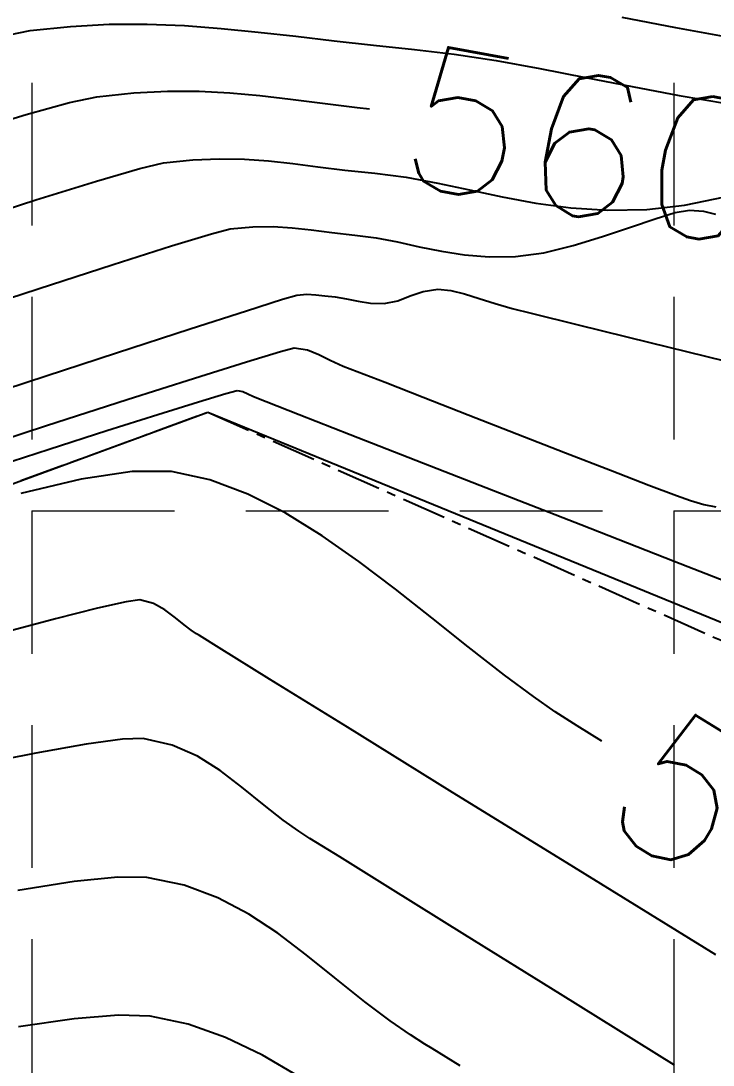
# Model space of a CAD drawing. Header units: inches. Extents: x 2547543 to 2548696, y 7125653 to 7126375.
# Drawn here: x 2548389.27 to 2548408.69, y 7125854.84 to 7125884.11 of the extents above; entities that cross this region are included whole.
import ezdxf

# ---------------------------------------------------------------- set-up
doc = ezdxf.new("R2010")
doc.units = ezdxf.units.IN
doc.header["$MEASUREMENT"] = 0
doc.linetypes.add('CENTER', pattern=[2, 1.25, -0.25, 0.25, -0.25])
doc.linetypes.add('HIDDEN', pattern=[0.375, 0.25, -0.125])
for name, color, linetype in [('CONT-MJR', 6, 'Continuous'), ('CONT-MNR', 14, 'Continuous'), ('GRID', 254, 'HIDDEN'), ('V-AREA', 6, 'Continuous'), ('V-CREEK-CNTR-E', 2, 'CENTER')]:
    doc.layers.add(name, color=color, linetype=linetype)
doc.styles.add('L80', font='simplex', dxfattribs={"height": 3.2})

msp = doc.modelspace()

# ---------------------------------------------------------------- linework, layer by layer
at = {"layer": 'CONT-MJR', "color": 35, "extrusion": (0.2094918803845625, -0.9778103865540293, 0), "elevation": -6433894.11435663}
msp.add_lwpolyline([(3984657.219972656, 560), (3984657.998349861, 560)], dxfattribs=at)
at = {"layer": 'CONT-MJR', "color": 35, "extrusion": (0.1064729681436913, -0.9943155973103673, 0), "elevation": -6814040.808529951}
msp.add_lwpolyline([(3292619.124383344, 560), (3292620.165580331, 560)], dxfattribs=at)
at = {"layer": 'CONT-MJR', "color": 35}
for points, elevation in [([(2548392.436718745, 7125882.098629783), (2548393.38682681, 7125882.147145296)], 560), ([(2548393.38682681, 7125882.147145296), (2548394.276811672, 7125882.143306026)], 560), ([(2548394.276811672, 7125882.143306026), (2548395.131720462, 7125882.097101005)], 560), ([(2548395.976600314, 7125882.018519264), (2548396.836498359, 7125881.91754984)], 560), ([(2548389.42156973, 7125881.486725656), (2548390.640335027, 7125881.824706745)], 560), ([(2548397.736461731, 7125881.804181766), (2548398.701537563, 7125881.688404075)], 560), ([(2548398.701537563, 7125881.688404075), (2548399.053472934, 7125881.652318478)], 560), ([(2548387.798405123, 7125880.994076704), (2548389.42156973, 7125881.486725656)], 560), ([(2548394.25593846, 7125873.438738456), (2548395.025376549, 7125873.671554012)], 555), ([(2548395.638129361, 7125873.65855434), (2548395.799082916, 7125873.584016111)], 555), ([(2548393.114319489, 7125873.083035976), (2548394.25593846, 7125873.438738456)], 555), ([(2548397.077837105, 7125873.083346129), (2548398.504301445, 7125872.524556166)], 555), ([(2548394.573561234, 7125871.247576125), (2548393.498815182, 7125871.482783563)], 555), ([(2548396.683867271, 7125870.322298388), (2548395.634638828, 7125870.852111834)], 555), ([(2548404.971939004, 7125869.993780794), (2548407.590537359, 7125868.970780062)], 555), ([(2548400.798675673, 7125867.377706893), (2548399.778650763, 7125868.185840034)], 555), ([(2548403.645908743, 7125865.172038578), (2548402.832286958, 7125865.772916229)], 555), ([(2548404.257057549, 7125864.749101883), (2548403.645908743, 7125865.172038578)], 555), ([(2548405.563081488, 7125863.928677092), (2548404.869442245, 7125864.356144356)], 555)]:
    msp.add_lwpolyline(points, dxfattribs=dict(at, elevation=elevation))
at = {"layer": 'CONT-MJR', "color": 35, "extrusion": (-0.09260965951907367, -0.9957024911908986, 0), "elevation": -7331264.561484796}
msp.add_lwpolyline([(1877517.866407237, 560.0000000000009), (1877518.714933638, 560.0000000000009)], dxfattribs=at)
at = {"layer": 'CONT-MJR', "color": 35, "extrusion": (-0.1249819280077445, -0.9921590183390296, 0), "elevation": -7388511.558070494}
msp.add_lwpolyline([(1637808.442827598, 560), (1637809.349903335, 560)], dxfattribs=at)
at = {"layer": 'CONT-MJR', "color": 35, "extrusion": (0.2588442380537744, -0.9659190755059975, 0), "elevation": -6223379.94039636}
msp.add_lwpolyline([(4306034.707916649, 555), (4306035.028659664, 555)], dxfattribs=at)
at = {"layer": 'CONT-MJR', "color": 35, "extrusion": (-0.1825334792422414, -0.9831996384029655, 0), "elevation": -7471323.965821417}
msp.add_lwpolyline([(1204870.843001162, 555), (1204871.007847524, 555)], dxfattribs=at)
at = {"layer": 'CONT-MJR', "color": 35, "extrusion": (-0.4239177978294751, -0.9057006683686438, 0), "elevation": -7534218.802177222}
msp.add_lwpolyline([(-712701.1917544832, 555.0000000000005), (-712701.0362239224, 555.0000000000005)], dxfattribs=at)
at = {"layer": 'CONT-MJR', "color": 35, "extrusion": (0.3641360930932845, 0.931345749819453, 0), "elevation": 7564614.966157513}
msp.add_lwpolyline([(221350.1704266449, 555.0000000000009), (221349.7942558066, 555.0000000000009)], dxfattribs=at)
at = {"layer": 'CONT-MJR', "color": 35, "extrusion": (-0.3647490363533086, -0.9311058696406832, 0), "elevation": -7564467.632604808}
msp.add_lwpolyline([(-226328.8600808554, 555.0000000000009), (-226327.8629771871, 555.0000000000009)], dxfattribs=at)
at = {"layer": 'CONT-MJR', "color": 35, "extrusion": (0.3018943415905944, -0.9533413903296035, 0), "elevation": -6024044.290932329}
msp.add_lwpolyline([(4580747.901209675, 555), (4580749.397373015, 555)], dxfattribs=at)
at = {"layer": 'CONT-MJR', "color": 35, "extrusion": (0.3054095986404591, -0.952221075726784, 0), "elevation": -6007102.819918659}
msp.add_lwpolyline([(4602940.469678787, 555.0000000000009), (4602942.174791745, 555.0000000000009)], dxfattribs=at)
at = {"layer": 'CONT-MJR', "color": 35, "extrusion": (0.3646201247482185, 0.9311563588509686, 0), "elevation": 7564498.894148448}
msp.add_lwpolyline([(225279.0566769848, 555.0000000000009), (225277.0757949539, 555.0000000000009)], dxfattribs=at)
at = {"layer": 'CONT-MJR', "color": 35, "extrusion": (-0.308858957895908, 0.9511078509440735, 0), "elevation": 5990379.809631861}
msp.add_lwpolyline([(-4624681.409021029, 555.0000000000009), (-4624683.231620998, 555.0000000000009)], dxfattribs=at)
at = {"layer": 'CONT-MJR', "color": 35, "extrusion": (-0.3644327469974808, -0.9312297100693632, 0), "elevation": -7564544.072001928}
msp.add_lwpolyline([(-223754.9176940541, 555), (-223752.5739664747, 555)], dxfattribs=at)
at = {"layer": 'CONT-MJR', "color": 35, "extrusion": (0.1498536725034724, -0.9887081858856143, 0), "elevation": -6663521.508740849}
msp.add_lwpolyline([(3587454.433290713, 555.0000000000009), (3587452.98430447, 555.0000000000009)], dxfattribs=at)
at = {"layer": 'CONT-MJR', "color": 35, "extrusion": (-0.001359432105117596, -0.9999990759717489, 0), "elevation": -7129329.26621576}
msp.add_lwpolyline([(2538704.005556955, 555), (2538702.901536222, 555)], dxfattribs=at)
at = {"layer": 'CONT-MJR', "color": 35, "extrusion": (0.2285145227463329, -0.9735405039822513, 0), "elevation": -6354979.960240838}
msp.add_lwpolyline([(4109326.893419925, 555.0000000000009), (4109325.15834379, 555.0000000000009)], dxfattribs=at)
at = {"layer": 'CONT-MJR', "color": 35, "extrusion": (-0.3492337724834345, -0.9370356301427331, 0), "elevation": -7567180.705489583}
msp.add_lwpolyline([(-100657.2505559768, 555), (-100658.3829329754, 555)], dxfattribs=at)
at = {"layer": 'CONT-MJR', "color": 35, "extrusion": (-0.3641895615842046, -0.9313248430236922, 0), "elevation": -7564602.242834611}
msp.add_lwpolyline([(-221777.2290333649, 555.0000000000009), (-221774.6084891753, 555.0000000000009)], dxfattribs=at)
at = {"layer": 'CONT-MJR', "color": 35, "extrusion": (-0.523352654182476, -0.8521161888851531, 0), "elevation": -7405779.629938479}
msp.add_lwpolyline([(-1557811.856960105, 555.0000000000009), (-1557813.076510456, 555.0000000000009)], dxfattribs=at)
at = {"layer": 'CONT-MJR', "color": 35, "extrusion": (-0.5729805019062588, -0.8195689991911917, 0), "elevation": -7300324.091737418}
msp.add_lwpolyline([(-1994395.358683904, 555.0000000000005), (-1994396.616647617, 555.0000000000005)], dxfattribs=at)
at = {"layer": 'CONT-MJR', "color": 35, "extrusion": (-0.6044528085752824, -0.7966409493651786, 0), "elevation": -7217145.800196808}
msp.add_lwpolyline([(-2277091.419441907, 555), (-2277092.705588235, 555)], dxfattribs=at)
at = {"layer": 'CONT-MJR', "color": 35, "extrusion": (-0.3635032708589446, -0.9315929218681565, 0), "elevation": -7564763.589980727}
msp.add_lwpolyline([(-216198.2052111267, 555.0000000000009), (-216195.2891197358, 555.0000000000009)], dxfattribs=at)
at = {"layer": 'CONT-MJR', "color": 35, "extrusion": (-0.6242857087829404, -0.7811961045789858, 0), "elevation": -7157630.036075353}
msp.add_lwpolyline([(-2457775.087555196, 555), (-2457776.38975357, 555)], dxfattribs=at)
at = {"layer": 'CONT-MJR', "color": 35, "extrusion": (-0.6145985639135426, -0.7888400377994331, 0), "elevation": -7187412.946657696}
msp.add_lwpolyline([(-2369264.684125555, 555), (-2369265.972522365, 555)], dxfattribs=at)
at = {"layer": 'CONT-MJR', "color": 35, "extrusion": (-0.5455461625104505, -0.8380807744902166, 0), "elevation": -7362322.410802879}
msp.add_lwpolyline([(-1751719.06803227, 555.0000000000009), (-1751719.554972071, 555.0000000000009)], dxfattribs=at)
at = {"layer": 'CONT-MJR', "color": 35, "extrusion": (0.5288879365926407, 0.8486916698818123, 0), "elevation": 7395482.31276939}
msp.add_lwpolyline([(1605973.711578354, 555.0000000000009), (1605973.952289813, 555.0000000000009)], dxfattribs=at)
at = {"layer": 'CONT-MNR', "color": 35}
for points, elevation in [([(2548390.662672448, 7125883.9604809), (2548391.75335852, 7125884.017710487)], 561), ([(2548391.75335852, 7125884.017710487), (2548392.815200324, 7125884.021385059)], 561), ([(2548392.815200324, 7125884.021385059), (2548393.858607044, 7125883.980636264)], 561), ([(2548406.126571341, 7125884.214621342), (2548407.632834597, 7125883.931031463)], 562), ([(2548389.532732924, 7125883.84056465), (2548390.662672448, 7125883.9604809)], 561), ([(2548393.858607044, 7125883.980636264), (2548394.893987866, 7125883.904595752)], 561), ([(2548398.05606679, 7125883.5560404), (2548399.163435868, 7125883.430149506)], 561), ([(2548399.163435868, 7125883.430149506), (2548400.31482497, 7125883.314625138)], 561), ([(2548400.31482497, 7125883.314625138), (2548401.422988907, 7125883.184465262)], 561), ([(2548393.27014776, 7125880.134976249), (2548394.091945149, 7125880.220213993)], 559), ([(2548394.091945149, 7125880.220213993), (2548394.840068544, 7125880.250586342)], 559), ([(2548396.895442262, 7125880.113428757), (2548397.601917174, 7125880.025257261)], 559), ([(2548398.361241838, 7125879.932679239), (2548399.198721003, 7125879.845786462)], 559), ([(2548400.080523999, 7125879.732289811), (2548400.962639912, 7125879.568568879)], 559), ([(2548402.76794799, 7125879.182833547), (2548403.711208906, 7125879.00700883)], 559), ([(2548405.729116375, 7125878.804919514), (2548406.823831679, 7125878.824844598)], 559), ([(2548408.026220583, 7125878.807949762), (2548408.415302351, 7125878.778612139)], 558), ([(2548408.415302351, 7125878.778612139), (2548408.753718982, 7125878.699833997)], 558), ([(2548394.616059539, 7125878.145734115), (2548395.138855177, 7125878.282182049)], 558), ([(2548393.50098288, 7125877.806159767), (2548394.616059539, 7125878.145734115)], 558), ([(2548400.438967482, 7125877.785057342), (2548401.064687648, 7125877.65818397)], 558), ([(2548401.064687648, 7125877.65818397), (2548401.718296928, 7125877.55619658)], 558), ([(2548403.144571899, 7125877.508330236), (2548403.937346048, 7125877.615805831)], 558), ([(2548402.408642591, 7125877.499457793), (2548403.144571899, 7125877.508330236)], 558), ([(2548396.614440441, 7125876.311231407), (2548397.007562595, 7125876.42938785)], 557), ([(2548397.007562595, 7125876.42938785), (2548397.292243283, 7125876.45035194)], 557), ([(2548397.292243283, 7125876.45035194), (2548397.541839934, 7125876.438840033)], 557), ([(2548397.541839934, 7125876.438840033), (2548397.793061526, 7125876.409492019)], 557), ([(2548400.553670271, 7125876.532508258), (2548400.963974906, 7125876.590798175)], 557), ([(2548398.082617035, 7125876.376947784), (2548398.402476261, 7125876.326678691)], 557), ([(2548398.729840769, 7125876.256731596), (2548399.079267181, 7125876.200609616)], 557), ([(2548402.12806265, 7125876.33437907), (2548402.570229026, 7125876.189562947)], 557), ([(2548403.584401116, 7125875.917981718), (2548404.897570651, 7125875.595514243)], 557), ([(2548404.897570651, 7125875.595514243), (2548406.909626358, 7125875.101488004)], 557), ([(2548396.550932273, 7125874.845620966), (2548396.940976188, 7125874.945343044)], 556), ([(2548389.466926868, 7125873.995981066), (2548391.959321528, 7125874.807964332)], 557), ([(2548397.311836191, 7125874.891582545), (2548397.63013005, 7125874.766733525)], 556), ([(2548392.254702181, 7125873.498874538), (2548394.14434003, 7125874.101582482)], 556), ([(2548400.555320648, 7125873.565983705), (2548401.819719824, 7125873.071542519)], 556), ([(2548401.819719824, 7125873.071542519), (2548403.181358082, 7125872.539686861)], 556), ([(2548387.420019227, 7125871.936102387), (2548389.992110167, 7125872.770113095)], 556), ([(2548403.181358082, 7125872.539686861), (2548404.543237254, 7125872.008903109)], 556), ([(2548406.879725665, 7125871.104496851), (2548407.660338565, 7125870.807847103)], 556), ([(2548407.660338565, 7125870.807847103), (2548408.053199701, 7125870.666214784)], 556), ([(2548391.421690602, 7125867.64868887), (2548390.23971259, 7125867.348871784)], 556), ([(2548392.607104649, 7125867.886156095), (2548392.230155945, 7125867.833558124)], 556), ([(2548390.23971259, 7125867.348871784), (2548388.74222588, 7125866.951430317)], 556), ([(2548393.605903369, 7125867.38165997), (2548393.309489612, 7125867.606875732)], 556), ([(2548393.851264847, 7125867.182894926), (2548393.605903369, 7125867.38165997)], 556), ([(2548394.27845118, 7125866.88334397), (2548394.200053448, 7125866.931906878)], 556), ([(2548396.247077475, 7125865.665904642), (2548394.832818459, 7125866.541177526)], 556), ([(2548392.12604702, 7125863.978696777), (2548391.104656147, 7125863.839232511)], 557), ([(2548392.705806389, 7125863.996510582), (2548392.12604702, 7125863.978696777)], 557), ([(2548394.224452806, 7125863.50179045), (2548393.518712547, 7125863.808608965)], 557), ([(2548389.69203271, 7125863.588821324), (2548387.938575648, 7125863.23816676)], 557), ([(2548394.862956192, 7125863.102058722), (2548394.224452806, 7125863.50179045)], 557), ([(2548396.632941376, 7125861.709854932), (2548396.097968448, 7125862.127870355)], 557), ([(2548397.068540298, 7125861.398093591), (2548396.632941376, 7125861.709854932)], 557), ([(2548399.635169919, 7125859.79835051), (2548398.216804968, 7125860.679220789)], 557), ([(2548390.769082022, 7125859.990202521), (2548389.185219337, 7125859.742695457)], 558), ([(2548394.7987395, 7125859.534911866), (2548393.854773911, 7125859.884584468)], 558), ([(2548398.077747223, 7125857.287200272), (2548397.275908757, 7125857.933991468)], 558), ([(2548392.013701431, 7125856.243208675), (2548390.767127695, 7125856.139541614)], 559), ([(2548400.199822216, 7125855.688989209), (2548399.628875319, 7125856.083911139)], 558), ([(2548400.600710911, 7125855.431388767), (2548400.199822216, 7125855.688989209)], 558), ([(2548397.064807171, 7125854.528565282), (2548396.046549456, 7125855.122992057)], 559), ([(2548401.594139236, 7125854.821364745), (2548400.807911864, 7125855.304802681)], 558)]:
    msp.add_lwpolyline(points, dxfattribs=dict(at, elevation=elevation))
at = {"layer": 'CONT-MNR', "color": 35, "extrusion": (0.2005823019896044, -0.9796768549519538, 0), "elevation": -6469901.63083555}
msp.add_lwpolyline([(3925923.541964187, 561.0000000000009), (3925924.427071253, 561.0000000000009)], dxfattribs=at)
at = {"layer": 'CONT-MNR', "color": 35, "extrusion": (-0.0980073932807402, -0.9951856866245187, 0), "elevation": -7341339.207011432}
msp.add_lwpolyline([(1837736.816053121, 561.0000000000009), (1837737.85883752, 561.0000000000009)], dxfattribs=at)
at = {"layer": 'CONT-MNR', "color": 35, "extrusion": (-0.1127673563424445, -0.9936214185209254, 0), "elevation": -7367806.644088687}
msp.add_lwpolyline([(1728573.702660802, 561), (1728574.759961461, 561)], dxfattribs=at)
at = {"layer": 'CONT-MNR', "color": 35, "extrusion": (-0.1813197271227322, -0.983424199700281, 0), "elevation": -7469843.278614771}
msp.add_lwpolyline([(1214102.406947565, 562.0000000000009), (1214103.972096159, 562.0000000000009)], dxfattribs=at)
at = {"layer": 'CONT-MNR', "color": 35, "extrusion": (-0.1175721560923417, -0.9930643423826062, 0), "elevation": -7376081.521507594}
msp.add_lwpolyline([(1692916.664672979, 561), (1692917.745930446, 561)], dxfattribs=at)
at = {"layer": 'CONT-MNR', "color": 35, "extrusion": (-0.155305168760589, -0.987866541875088, 0), "elevation": -7435201.492310558}
msp.add_lwpolyline([(1410794.010505984, 561.0000000000009), (1410795.201309865, 561.0000000000009)], dxfattribs=at)
at = {"layer": 'CONT-MNR', "color": 35, "extrusion": (-0.1789127478207211, -0.9838649443227657, 0), "elevation": -7466848.192182579}
msp.add_lwpolyline([(1232372.673421406, 561.0000000000005), (1232373.925609784, 561.0000000000005)], dxfattribs=at)
at = {"layer": 'CONT-MNR', "color": 35, "extrusion": (-0.1905111279883014, -0.9816850361050764, 0), "elevation": -7480871.778218254}
msp.add_lwpolyline([(1144169.941696079, 561.0000000000009), (1144171.240535012, 561.0000000000009)], dxfattribs=at)
at = {"layer": 'CONT-MNR', "color": 35, "extrusion": (-0.1918203064925125, -0.981430063742251, 0), "elevation": -7482391.192298154}
msp.add_lwpolyline([(1134192.415434344, 561.0000000000009), (1134193.745691939, 561.0000000000009)], dxfattribs=at)
at = {"layer": 'CONT-MNR', "color": 35, "extrusion": (-0.1836128413796183, -0.9829986391040951, 0), "elevation": -7472652.718943369}
msp.add_lwpolyline([(1196676.543354928, 561), (1196677.889741746, 561)], dxfattribs=at)
at = {"layer": 'CONT-MNR', "color": 35, "extrusion": (-0.1659110708246504, -0.9861407184463168, 0), "elevation": -7449931.476638234}
msp.add_lwpolyline([(1330825.917662931, 561), (1330827.265214612, 561)], dxfattribs=at)
at = {"layer": 'CONT-MNR', "color": 35, "extrusion": (-0.02057611664657694, -0.9997882893011633, 0), "elevation": -7176807.694989453}
msp.add_lwpolyline([(2401232.374370437, 559), (2401233.074272765, 559)], dxfattribs=at)
at = {"layer": 'CONT-MNR', "color": 35, "extrusion": (-0.07234410616022505, -0.9973797322503992, 0), "elevation": -7291569.919485852}
msp.add_lwpolyline([(2026202.624884849, 559), (2026203.303352271, 559)], dxfattribs=at)
at = {"layer": 'CONT-MNR', "color": 35, "extrusion": (0.2802619787598476, -0.959923550738086, 0), "elevation": -6126082.456773398}
msp.add_lwpolyline([(4443374.037882746, 559), (4443375.303732079, 559)], dxfattribs=at)
at = {"layer": 'CONT-MNR', "color": 35, "extrusion": (0.2290782975510688, -0.973407999551629, 0), "elevation": -6352607.135415875}
msp.add_lwpolyline([(4113010.204225888, 559.0000000000009), (4113010.885038706, 559.0000000000009)], dxfattribs=at)
at = {"layer": 'CONT-MNR', "color": 35, "extrusion": (-0.1078803975467153, -0.9941638797628704, 0), "elevation": -7359214.690478546}
msp.add_lwpolyline([(1764780.682326118, 559.0000000000009), (1764781.365241607, 559.0000000000009)], dxfattribs=at)
at = {"layer": 'CONT-MNR', "color": 35, "extrusion": (-0.1210253331651926, -0.9926494188444651, 0), "elevation": -7381921.334636411}
msp.add_lwpolyline([(1667253.394375761, 559.0000000000009), (1667254.159323234, 559.0000000000009)], dxfattribs=at)
at = {"layer": 'CONT-MNR', "color": 35, "extrusion": (0.2973638909555106, -0.9547642202951466, 0), "elevation": -6045735.323263647}
msp.add_lwpolyline([(4552090.42828072, 559), (4552092.212242564, 559)], dxfattribs=at)
at = {"layer": 'CONT-MNR', "color": 35, "extrusion": (-0.127656708664183, -0.9918184131851092, 0), "elevation": -7392899.095266848}
msp.add_lwpolyline([(1617882.881988134, 559), (1617883.771065191, 559)], dxfattribs=at)
at = {"layer": 'CONT-MNR', "color": 35, "extrusion": (-0.2091186704343909, -0.9778902707746676, 0), "elevation": -7501246.521856476}
msp.add_lwpolyline([(1001902.046343653, 559.0000000000009), (1001902.958985112, 559.0000000000009)], dxfattribs=at)
at = {"layer": 'CONT-MNR', "color": 35, "extrusion": (0.2087867676474859, 0.9779611882152149, 0), "elevation": 7500906.049305726}
msp.add_lwpolyline([(-1004448.784346777, 559.0000000000005), (-1004449.717763035, 559.0000000000005)], dxfattribs=at)
at = {"layer": 'CONT-MNR', "color": 35, "extrusion": (0.3057594737375591, -0.9521087880172785, 0), "elevation": -6005417.817314488}
msp.add_lwpolyline([(4605147.0257331, 559), (4605149.259870352, 559)], dxfattribs=at)
at = {"layer": 'CONT-MNR', "color": 35, "extrusion": (0.1981005908612561, -0.9801816953506228, 0), "elevation": -6479815.003856814}
msp.add_lwpolyline([(3909543.587196505, 559), (3909544.742406535, 559)], dxfattribs=at)
at = {"layer": 'CONT-MNR', "color": 35, "extrusion": (-0.1346456021964541, -0.9908938196442413, 0), "elevation": -7404120.819913093}
msp.add_lwpolyline([(1565729.217317578, 559), (1565730.21006909, 559)], dxfattribs=at)
at = {"layer": 'CONT-MNR', "color": 35, "extrusion": (-0.06601306000750336, -0.9978187590481781, 0), "elevation": -7278563.606572133}
msp.add_lwpolyline([(2072444.940565927, 559.0000000000009), (2072445.977022821, 559.0000000000009)], dxfattribs=at)
at = {"layer": 'CONT-MNR', "color": 35, "extrusion": (0.1182430389047761, -0.9929846845498493, 0), "elevation": -6774557.169813242}
msp.add_lwpolyline([(3373114.513184004, 559.0000000000009), (3373115.577226677, 559.0000000000009)], dxfattribs=at)
at = {"layer": 'CONT-MNR', "color": 35, "extrusion": (0.2906119877711526, -0.9568409860387982, 0), "elevation": -6077735.035333863}
msp.add_lwpolyline([(4509286.058777164, 558.0000000000009), (4509286.650969341, 558.0000000000009)], dxfattribs=at)
at = {"layer": 'CONT-MNR', "color": 35, "extrusion": (0.1644793256584078, -0.9863805307440712, 0), "elevation": -6609667.68694818}
msp.add_lwpolyline([(3685759.396440319, 558), (3685759.802511026, 558)], dxfattribs=at)
at = {"layer": 'CONT-MNR', "color": 35, "extrusion": (0.3250424169998156, -0.9456994380620716, 0), "elevation": -5910598.968488009}
msp.add_lwpolyline([(4726239.184831165, 558), (4726239.91702868, 558)], dxfattribs=at)
at = {"layer": 'CONT-MNR', "color": 35, "extrusion": (0.09323726878962663, -0.9956439181296951, 0), "elevation": -6857231.970443419}
msp.add_lwpolyline([(3201691.549750409, 558), (3201692.189339698, 558)], dxfattribs=at)
at = {"layer": 'CONT-MNR', "color": 35, "extrusion": (0.00977108981907888, -0.9999522617624041, 0), "elevation": -7100637.560923728}
msp.add_lwpolyline([(2617901.717053047, 558.0000000000009), (2617902.28537744, 558.0000000000009)], dxfattribs=at)
at = {"layer": 'CONT-MNR', "color": 35, "extrusion": (-0.06413607793198003, -0.997941162347512, 0), "elevation": -7274651.467237658}
msp.add_lwpolyline([(2086123.720588577, 558.0000000000009), (2086124.256913299, 558.0000000000009)], dxfattribs=at)
at = {"layer": 'CONT-MNR', "color": 35, "extrusion": (-0.1113241938598264, -0.9937841434946827, 0), "elevation": -7365283.104112398}
msp.add_lwpolyline([(1739273.751121871, 558.0000000000009), (1739274.292057197, 558.0000000000009)], dxfattribs=at)
at = {"layer": 'CONT-MNR', "color": 35, "extrusion": (-0.1240208103866215, -0.9922796171397685, 0), "elevation": -7386918.057237564}
msp.add_lwpolyline([(1644965.617389084, 558.0000000000005), (1644966.197220167, 558.0000000000005)], dxfattribs=at)
at = {"layer": 'CONT-MNR', "color": 35, "extrusion": (-0.106509498831616, -0.9943116848647804, 0), "elevation": -7356772.533095334}
msp.add_lwpolyline([(1774928.187458123, 558.0000000000005), (1774928.839733833, 558.0000000000005)], dxfattribs=at)
at = {"layer": 'CONT-MNR', "color": 35, "extrusion": (0.3218773483986237, -0.9467813752856945, 0), "elevation": -5926374.602479427}
msp.add_lwpolyline([(4706441.685094306, 558), (4706442.506778544, 558)], dxfattribs=at)
at = {"layer": 'CONT-MNR', "color": 35, "extrusion": (-0.1321703635932966, -0.9912270148596717, 0), "elevation": -7400185.663502195}
msp.add_lwpolyline([(1584211.676361891, 558), (1584212.276765638, 558)], dxfattribs=at)
at = {"layer": 'CONT-MNR', "color": 35, "extrusion": (-0.1901948342263423, -0.98174636491999, 0), "elevation": -7480497.224987095}
msp.add_lwpolyline([(1146576.495101295, 558), (1146577.102675465, 558)], dxfattribs=at)
at = {"layer": 'CONT-MNR', "color": 35, "extrusion": (-0.2116760446853373, -0.9773398856622866, 0), "elevation": -7503839.90488639}
msp.add_lwpolyline([(982275.1484456933, 558.0000000000009), (982275.7691901503, 558.0000000000009)], dxfattribs=at)
at = {"layer": 'CONT-MNR', "color": 35, "extrusion": (0.2922491048486641, -0.9563422299130969, 0), "elevation": -6070008.868211312}
msp.add_lwpolyline([(4519678.508832607, 558.0000000000009), (4519679.369594987, 558.0000000000009)], dxfattribs=at)
at = {"layer": 'CONT-MNR', "color": 35, "extrusion": (0.302068016824298, -0.9532863752366524, 0), "elevation": -6023214.053283524}
msp.add_lwpolyline([(4581846.857834917, 558), (4581848.580267573, 558)], dxfattribs=at)
at = {"layer": 'CONT-MNR', "color": 35, "extrusion": (0.2338971072354633, -0.9722613554116416, 0), "elevation": -6332151.120228152}
msp.add_lwpolyline([(4144436.827111358, 558.0000000000009), (4144437.678860752, 558.0000000000009)], dxfattribs=at)
at = {"layer": 'CONT-MNR', "color": 35, "extrusion": (-0.3070266588885852, 0.9517009145376044, 0), "elevation": 5999279.691832166}
msp.add_lwpolyline([(-4613138.94731871, 558.0000000000009), (-4613141.157551335, 558.0000000000009)], dxfattribs=at)
at = {"layer": 'CONT-MNR', "color": 35, "extrusion": (-0.08191275619817551, -0.9966395037183797, 0), "elevation": -7310677.679811566}
msp.add_lwpolyline([(1956137.552839735, 558), (1956138.245513124, 558)], dxfattribs=at)
at = {"layer": 'CONT-MNR', "color": 35, "extrusion": (0.3098184036700944, -0.95079574922657, 0), "elevation": -5985715.141715297}
msp.add_lwpolyline([(4630723.233185919, 558), (4630725.862145025, 558)], dxfattribs=at)
at = {"layer": 'CONT-MNR', "color": 35, "extrusion": (-0.1116905247117677, -0.9937430385615841, 0), "elevation": -7365921.962264262}
msp.add_lwpolyline([(1736559.691133225, 557), (1736559.982511879, 557)], dxfattribs=at)
at = {"layer": 'CONT-MNR', "color": 35, "extrusion": (0.3608126841116767, -0.932638304480428, 0), "elevation": -5726370.172618446}
msp.add_lwpolyline([(4947841.854017343, 557), (4947842.228341988, 557)], dxfattribs=at)
at = {"layer": 'CONT-MNR', "color": 35, "extrusion": (0.3378185991543989, -0.9412112377491887, 0), "elevation": -5846057.966084811}
msp.add_lwpolyline([(4805836.4857322, 557.0000000000009), (4805836.867359861, 557.0000000000009)], dxfattribs=at)
at = {"layer": 'CONT-MNR', "color": 35, "extrusion": (-0.09418904006073643, -0.9955543303770202, 0), "elevation": -7334228.738188015}
msp.add_lwpolyline([(1865892.139543638, 557.0000000000009), (1865892.508245198, 557.0000000000009)], dxfattribs=at)
at = {"layer": 'CONT-MNR', "color": 35, "extrusion": (0.2330365081054796, 0.9724679870772122, 0), "elevation": 7523557.378078905}
msp.add_lwpolyline([(-817649.3228413952, 557), (-817649.719764827, 557)], dxfattribs=at)
at = {"layer": 'CONT-MNR', "color": 35, "extrusion": (-0.2998539673130013, -0.9539851142898685, 0), "elevation": -7562128.437676565}
msp.add_lwpolyline([(294414.9750952437, 557), (294415.4059510008, 557)], dxfattribs=at)
at = {"layer": 'CONT-MNR', "color": 35, "extrusion": (0.3038505505267666, -0.9527197084896382, 0), "elevation": -6014631.087711332}
msp.add_lwpolyline([(4593108.053365247, 557.0000000000009), (4593109.119778987, 557.0000000000009)], dxfattribs=at)
at = {"layer": 'CONT-MNR', "color": 35, "extrusion": (0.2089508535724093, 0.97792614281006, 0), "elevation": 7501070.771730393}
msp.add_lwpolyline([(-1003187.479165993, 557.0000000000009), (-1003187.813919808, 557.0000000000009)], dxfattribs=at)
at = {"layer": 'CONT-MNR', "color": 35, "extrusion": (-0.02277315413546968, -0.9997406580962496, 0), "elevation": -7182063.247340701}
msp.add_lwpolyline([(2385459.495531691, 557), (2385459.881676773, 557)], dxfattribs=at)
at = {"layer": 'CONT-MNR', "color": 35, "extrusion": (0.1978495811878996, -0.9802323924579175, 0), "elevation": -6480814.900951122}
msp.add_lwpolyline([(3907875.324968971, 557), (3907875.71268969, 557)], dxfattribs=at)
at = {"layer": 'CONT-MNR', "color": 35, "extrusion": (0.2791475569466647, 0.9602482186657306, 0), "elevation": 7553990.269056402}
msp.add_lwpolyline([(-457928.0990846865, 557.0000000000009), (-457928.5983353131, 557.0000000000009)], dxfattribs=at)
at = {"layer": 'CONT-MNR', "color": 35, "extrusion": (0.3073936025435832, -0.9515824573389726, 0), "elevation": -5997498.07888066}
msp.add_lwpolyline([(4615455.583269546, 557), (4615457.236826599, 557)], dxfattribs=at)
at = {"layer": 'CONT-MNR', "color": 35, "extrusion": (-0.2400142936111703, -0.9707693541013391, 0), "elevation": -7529235.24845161}
msp.add_lwpolyline([(763599.4759335313, 557.0000000000009), (763600.0268033769, 557.0000000000009)], dxfattribs=at)
at = {"layer": 'CONT-MNR', "color": 35, "extrusion": (0.3089253944159093, -0.9510862740492971, 0), "elevation": -5990058.729288816}
msp.add_lwpolyline([(4625104.299017074, 557.0000000000005), (4625106.470880655, 557.0000000000005)], dxfattribs=at)
at = {"layer": 'CONT-MNR', "color": 35, "extrusion": (-0.1434621930114467, -0.989655798334121, 0), "elevation": -7417762.071678691}
msp.add_lwpolyline([(1499742.162309785, 556.0000000000005), (1499742.537046136, 556.0000000000005)], dxfattribs=at)
at = {"layer": 'CONT-MNR', "color": 35, "extrusion": (-0.2387258108076764, -0.9710870132249826, 0), "elevation": -7528215.274686692}
msp.add_lwpolyline([(773594.5430340115, 557), (773597.2528077478, 557)], dxfattribs=at)
at = {"layer": 'CONT-MNR', "color": 35, "extrusion": (-0.2893545414444542, 0.9572219958533495, 0), "elevation": 6083654.026512846}
msp.add_lwpolyline([(-4501284.485085027, 556.0000000000009), (-4501285.481054409, 556.0000000000009)], dxfattribs=at)
at = {"layer": 'CONT-MNR', "color": 35, "extrusion": (-0.4544116799918502, -0.890791796710648, 0), "elevation": -7505692.434988273}
msp.add_lwpolyline([(-967989.0204862114, 556), (-967988.6642214675, 556)], dxfattribs=at)
at = {"layer": 'CONT-MNR', "color": 35, "extrusion": (0.299301467922567, -0.9541585986089508, 0), "elevation": -6036475.938383513}
msp.add_lwpolyline([(4564356.764301782, 556.0000000000005), (4564358.287348837, 556.0000000000005)], dxfattribs=at)
at = {"layer": 'CONT-MNR', "color": 35, "extrusion": (0.4088440685758091, 0.9126042557376001, 0), "elevation": 7545000.875433045}
msp.add_lwpolyline([(587692.753414615, 556.0000000000005), (587692.3501165225, 556.0000000000005)], dxfattribs=at)
at = {"layer": 'CONT-MNR', "color": 35, "extrusion": (-0.3610844525200482, -0.9325331190624263, 0), "elevation": -7565300.928109509}
msp.add_lwpolyline([(-196576.6410750332, 556.0000000000009), (-196576.2221162845, 556.0000000000009)], dxfattribs=at)
at = {"layer": 'CONT-MNR', "color": 35, "extrusion": (-0.3637311391691821, -0.931503976587695, 0), "elevation": -7564712.20104189}
msp.add_lwpolyline([(-218058.8438106659, 556.0000000000005), (-218058.0076075788, 556.0000000000005)], dxfattribs=at)
at = {"layer": 'CONT-MNR', "color": 35, "extrusion": (0.3102696642217685, -0.9506485867362929, 0), "elevation": -5983514.099330609}
msp.add_lwpolyline([(4633562.37526639, 557), (4633565.37720736, 557)], dxfattribs=at)
at = {"layer": 'CONT-MNR', "color": 35, "extrusion": (-0.364234308156151, -0.9313073438784911, 0), "elevation": -7564593.296722205}
msp.add_lwpolyline([(-222144.6250965404, 556.0000000000009), (-222143.4760001348, 556.0000000000009)], dxfattribs=at)
at = {"layer": 'CONT-MNR', "color": 35, "extrusion": (0.3065809606919317, -0.9518445852875418, 0), "elevation": -6001435.559681249}
msp.add_lwpolyline([(4610328.134820774, 556.0000000000009), (4610330.511881115, 556.0000000000009)], dxfattribs=at)
at = {"layer": 'CONT-MNR', "color": 35, "extrusion": (-0.3619556838909467, -0.9321953029805702, 0), "elevation": -7565113.925618432}
msp.add_lwpolyline([(-203639.1310017649, 556), (-203637.7738592071, 556)], dxfattribs=at)
at = {"layer": 'CONT-MNR', "color": 35, "extrusion": (-0.3598261534254896, -0.9330193670610574, 0), "elevation": -7565559.192571072}
msp.add_lwpolyline([(-186362.9636802063, 556), (-186361.8154012621, 556)], dxfattribs=at)
at = {"layer": 'CONT-MNR', "color": 35, "extrusion": (-0.2660782408680546, -0.9639514353620526, 0), "elevation": -7547069.188711446}
msp.add_lwpolyline([(560502.4692503645, 556), (560502.8600947137, 556)], dxfattribs=at)
at = {"layer": 'CONT-MNR', "color": 35, "extrusion": (-0.2147537182306344, -0.97666823461507, 0), "elevation": -7506891.608001582}
msp.add_lwpolyline([(958642.3634951112, 556.0000000000009), (958642.7010517674, 556.0000000000009)], dxfattribs=at)
at = {"layer": 'CONT-MNR', "color": 35, "extrusion": (0.2229132375528411, -0.9748382883964452, 0), "elevation": -6378498.439626519}
msp.add_lwpolyline([(4072720.588960113, 556.0000000000009), (4072719.759627337, 556.0000000000009)], dxfattribs=at)
at = {"layer": 'CONT-MNR', "color": 35, "extrusion": (-0.2600490108189015, -0.9655954183673983, 0), "elevation": -7543412.359419468}
msp.add_lwpolyline([(607641.7262844418, 556), (607641.3306005294, 556)], dxfattribs=at)
at = {"layer": 'CONT-MNR', "color": 35, "extrusion": (0.4823601063427025, 0.8759730177403051, 0), "elevation": 7471311.019381266}
msp.add_lwpolyline([(1204910.478933778, 556.0000000000009), (1204910.844600738, 556.0000000000009)], dxfattribs=at)
at = {"layer": 'CONT-MNR', "color": 35, "extrusion": (-0.601216266711815, -0.799086353682196, 0), "elevation": -7226319.061371924}
msp.add_lwpolyline([(-2247800.262215822, 556), (-2247800.514430971, 556)], dxfattribs=at)
at = {"layer": 'CONT-MNR', "color": 35, "extrusion": (0.5593201862503778, 0.828951705018358, 0), "elevation": 7332367.861551423}
msp.add_lwpolyline([(1873145.502356363, 556.0000000000009), (1873145.679986638, 556.0000000000009)], dxfattribs=at)
at = {"layer": 'CONT-MNR', "color": 35, "extrusion": (0.525229656835993, 0.850960520576569, 0), "elevation": 7402323.64496344}
msp.add_lwpolyline([(1574133.044511923, 556.0000000000005), (1574133.695972555, 556.0000000000005)], dxfattribs=at)
at = {"layer": 'CONT-MNR', "color": 35, "extrusion": (0.5261804303581918, 0.850372950362409, 0), "elevation": 7400559.644211952}
msp.add_lwpolyline([(1582401.255506873, 556.0000000000009), (1582403.827440605, 556.0000000000009)], dxfattribs=at)
at = {"layer": 'CONT-MNR', "color": 35, "extrusion": (-0.525881547563599, -0.8505578157492378, 0), "elevation": -7401115.297428848}
msp.add_lwpolyline([(-1579796.968940508, 556.0000000000009), (-1579800.346604905, 556.0000000000009)], dxfattribs=at)
at = {"layer": 'CONT-MNR', "color": 35, "extrusion": (0.174545560718421, -0.9846490985287563, 0), "elevation": -6571665.051246915}
msp.add_lwpolyline([(3753058.903320336, 557.0000000000009), (3753057.468673781, 557.0000000000009)], dxfattribs=at)
at = {"layer": 'CONT-MNR', "color": 35, "extrusion": (-0.2252098540052294, -0.9743102799719108, 0), "elevation": -7516725.694704635}
msp.add_lwpolyline([(878111.2546974516, 557.0000000000005), (878110.4203573298, 557.0000000000005)], dxfattribs=at)
at = {"layer": 'CONT-MNR', "color": 35, "extrusion": (-0.6068397710957328, -0.7948241895013505, 0), "elevation": -7210275.719889282}
msp.add_lwpolyline([(-2298730.48326481, 557), (-2298731.252234284, 557)], dxfattribs=at)
at = {"layer": 'CONT-MNR', "color": 35, "extrusion": (-0.6311138059282158, -0.7756902500140133, 0), "elevation": -7135789.735934624}
msp.add_lwpolyline([(-2520463.961672113, 557), (-2520464.765880646, 557)], dxfattribs=at)
at = {"layer": 'CONT-MNR', "color": 35, "extrusion": (-0.525469979723533, -0.8508121416678007, 0), "elevation": -7401878.74894238}
msp.add_lwpolyline([(-1576211.98819265, 556), (-1576216.068584524, 556)], dxfattribs=at)
at = {"layer": 'CONT-MNR', "color": 35, "extrusion": (-0.5475816223426936, -0.836752273299896, 0), "elevation": -7358036.12523945}
msp.add_lwpolyline([(-1769613.332244517, 557.0000000000009), (-1769613.704585379, 557.0000000000009)], dxfattribs=at)
at = {"layer": 'CONT-MNR', "color": 35, "extrusion": (-0.5232397169931106, -0.8521855423327538, 0), "elevation": -7405978.610320985}
msp.add_lwpolyline([(-1556825.999779541, 557), (-1556826.191151202, 557)], dxfattribs=at)
at = {"layer": 'CONT-MNR', "color": 35, "extrusion": (0.524386225159039, 0.8514805264146995, 0), "elevation": 7403876.523413111}
msp.add_lwpolyline([(1566791.72742644, 557.0000000000009), (1566792.518546642, 557.0000000000009)], dxfattribs=at)
at = {"layer": 'CONT-MNR', "color": 35, "extrusion": (-0.5249691884344408, -0.8511212317845706, 0), "elevation": -7402805.063048836}
msp.add_lwpolyline([(-1571851.052533044, 556), (-1571855.732650303, 556)], dxfattribs=at)
at = {"layer": 'CONT-MNR', "color": 35, "extrusion": (0.1020660444335838, -0.9947776246848749, 0), "elevation": -6828541.909419389}
msp.add_lwpolyline([(3262391.688317413, 558), (3262390.458423784, 558)], dxfattribs=at)
at = {"layer": 'CONT-MNR', "color": 35, "extrusion": (-0.01092092095072264, -0.9999403649646254, 0), "elevation": -7153265.952314944}
msp.add_lwpolyline([(2470419.876080103, 558), (2470419.064076236, 558)], dxfattribs=at)
at = {"layer": 'CONT-MNR', "color": 35, "extrusion": (-0.2070557694201224, -0.9783291411124588, 0), "elevation": -7499096.030958976}
msp.add_lwpolyline([(1017717.569974606, 558.0000000000009), (1017716.496444505, 558.0000000000009)], dxfattribs=at)
at = {"layer": 'CONT-MNR', "color": 35, "extrusion": (0.5281392992041837, 0.8491577477925489, 0), "elevation": 7396889.054863624}
msp.add_lwpolyline([(1599450.846846471, 557.0000000000005), (1599453.305451862, 557.0000000000005)], dxfattribs=at)
at = {"layer": 'CONT-MNR', "color": 35, "extrusion": (0.4657820606106232, 0.8848994700039785, 0), "elevation": 7492665.90637259}
msp.add_lwpolyline([(1064023.352416169, 558.0000000000009), (1064024.331027627, 558.0000000000009)], dxfattribs=at)
at = {"layer": 'CONT-MNR', "color": 35, "extrusion": (-0.5522444600307739, -0.8336822274495954, 0), "elevation": -7348039.457353305}
msp.add_lwpolyline([(-1810663.046073633, 558.0000000000005), (-1810664.025208452, 558.0000000000005)], dxfattribs=at)
at = {"layer": 'CONT-MNR', "color": 35, "extrusion": (0.6052406589944995, 0.7960425520660965, 0), "elevation": 7214879.782085814}
msp.add_lwpolyline([(2284226.280677482, 558), (2284227.279253749, 558)], dxfattribs=at)
at = {"layer": 'CONT-MNR', "color": 35, "extrusion": (-0.5280848692534945, -0.8491915984426127, 0), "elevation": -7396991.560425993}
msp.add_lwpolyline([(-1598973.56364948, 557), (-1598976.721664761, 557)], dxfattribs=at)
at = {"layer": 'CONT-MNR', "color": 35, "extrusion": (-0.6237257206295729, -0.781643285281157, 0), "elevation": -7159379.9279058}
msp.add_lwpolyline([(-2452641.154950941, 558.0000000000009), (-2452642.225867959, 558.0000000000009)], dxfattribs=at)
at = {"layer": 'CONT-MNR', "color": 35, "extrusion": (-0.5277552822264356, -0.8493964693134153, 0), "elevation": -7397611.519888933}
msp.add_lwpolyline([(-1596099.111983546, 557.0000000000005), (-1596102.879851377, 557.0000000000005)], dxfattribs=at)
at = {"layer": 'CONT-MNR', "color": 35, "extrusion": (-0.5998500327592614, -0.8001124534705814, 0), "elevation": -7230143.795240963}
msp.add_lwpolyline([(-2235438.725888927, 558.0000000000009), (-2235439.618329732, 558.0000000000009)], dxfattribs=at)
at = {"layer": 'CONT-MNR', "color": 35, "extrusion": (-0.02920493170181046, -0.9995734450075656, 0), "elevation": -7197242.288362356}
msp.add_lwpolyline([(2339195.729353501, 559.0000000000009), (2339194.839465478, 559.0000000000009)], dxfattribs=at)
at = {"layer": 'CONT-MNR', "color": 35, "extrusion": (-0.2082819505988997, -0.9780688263382682, 0), "elevation": -7500362.071804131}
msp.add_lwpolyline([(1008317.512568971, 559.0000000000005), (1008316.423281462, 559.0000000000005)], dxfattribs=at)
at = {"layer": 'CONT-MNR', "color": 35, "extrusion": (0.1407010905146029, -0.9900521214198783, 0), "elevation": -6696407.627893827}
msp.add_lwpolyline([(3525655.414885288, 559), (3525653.840512836, 559)], dxfattribs=at)
at = {"layer": 'CONT-MNR', "color": 35, "extrusion": (-0.3351782466880859, -0.9421547340788035, 0), "elevation": -7567825.177931759}
msp.add_lwpolyline([(12550.63592704339, 559.0000000000009), (12549.52482775273, 559.0000000000009)], dxfattribs=at)
at = {"layer": 'CONT-MNR', "color": 35, "extrusion": (-0.4327293270860058, -0.9015238929056137, 0), "elevation": -7526894.3571332}
msp.add_lwpolyline([(-786126.5677341791, 559.0000000000005), (-786127.7114797686, 559.0000000000005)], dxfattribs=at)
at = {"layer": 'CONT-MNR', "color": 35, "extrusion": (-0.5213399010228502, -0.853349112381026, 0), "elevation": -7409425.324272318}
msp.add_lwpolyline([(-1540317.131886304, 558), (-1540317.374695431, 558)], dxfattribs=at)
at = {"layer": 'GRID', "color": 252, "linetype": 'HIDDEN', "lineweight": 0, "ltscale": 16}
for p, q in [((2548389.58331359, 7126356.376313465), (2548389.58331359, 7125726.296813901)), ((2548407.58331359, 7126356.376313465), (2548407.58331359, 7125726.296813901)), ((2547561.583313602, 7125870.376313471), (2548677.583313586, 7125870.376313471))]:
    msp.add_line(p, q, dxfattribs=at)
at = {"layer": 'V-AREA', "color": 5}
for p, q in [((2548347.9528, 7125856.102900001), (2548394.5172, 7125873.148000001)), ((2548394.5172, 7125873.148000001), (2548488.800716507, 7125834.545948709))]:
    msp.add_line(p, q, dxfattribs=at)
at = {"layer": 'V-CREEK-CNTR-E', "color": 5}
for p, q in [((2548347.9528, 7125856.1029), (2548394.5172, 7125873.148)), ((2548394.5172, 7125873.148), (2548485.98, 7125832.5008))]:
    msp.add_line(p, q, dxfattribs=at)

# ---------------------------------------------------------------- texts
at = {"layer": 'CONT-MJR', "color": 35, "char_height": 4, "attachment_point": 1, "style": 'L80'}
for s, insert, width, rotation in [('\\Fsimplex.shx;\\W1.0000000000;\\T1.0000000000;\\o\\l560', (2548400.418325443, 7125883.525852145, 560), 15.04761904761904, 349.48428465570333), ('\\Fsimplex.shx;\\W1.0000000000;\\T1.0000000000;\\o\\l555', (2548407.464282495, 7125865.104423787, 555), 15.04761904761905, 328.30741147465005)]:
    msp.add_mtext(s, dxfattribs=dict(at, insert=insert, width=width, rotation=rotation))

doc.saveas('drawing.dxf')
